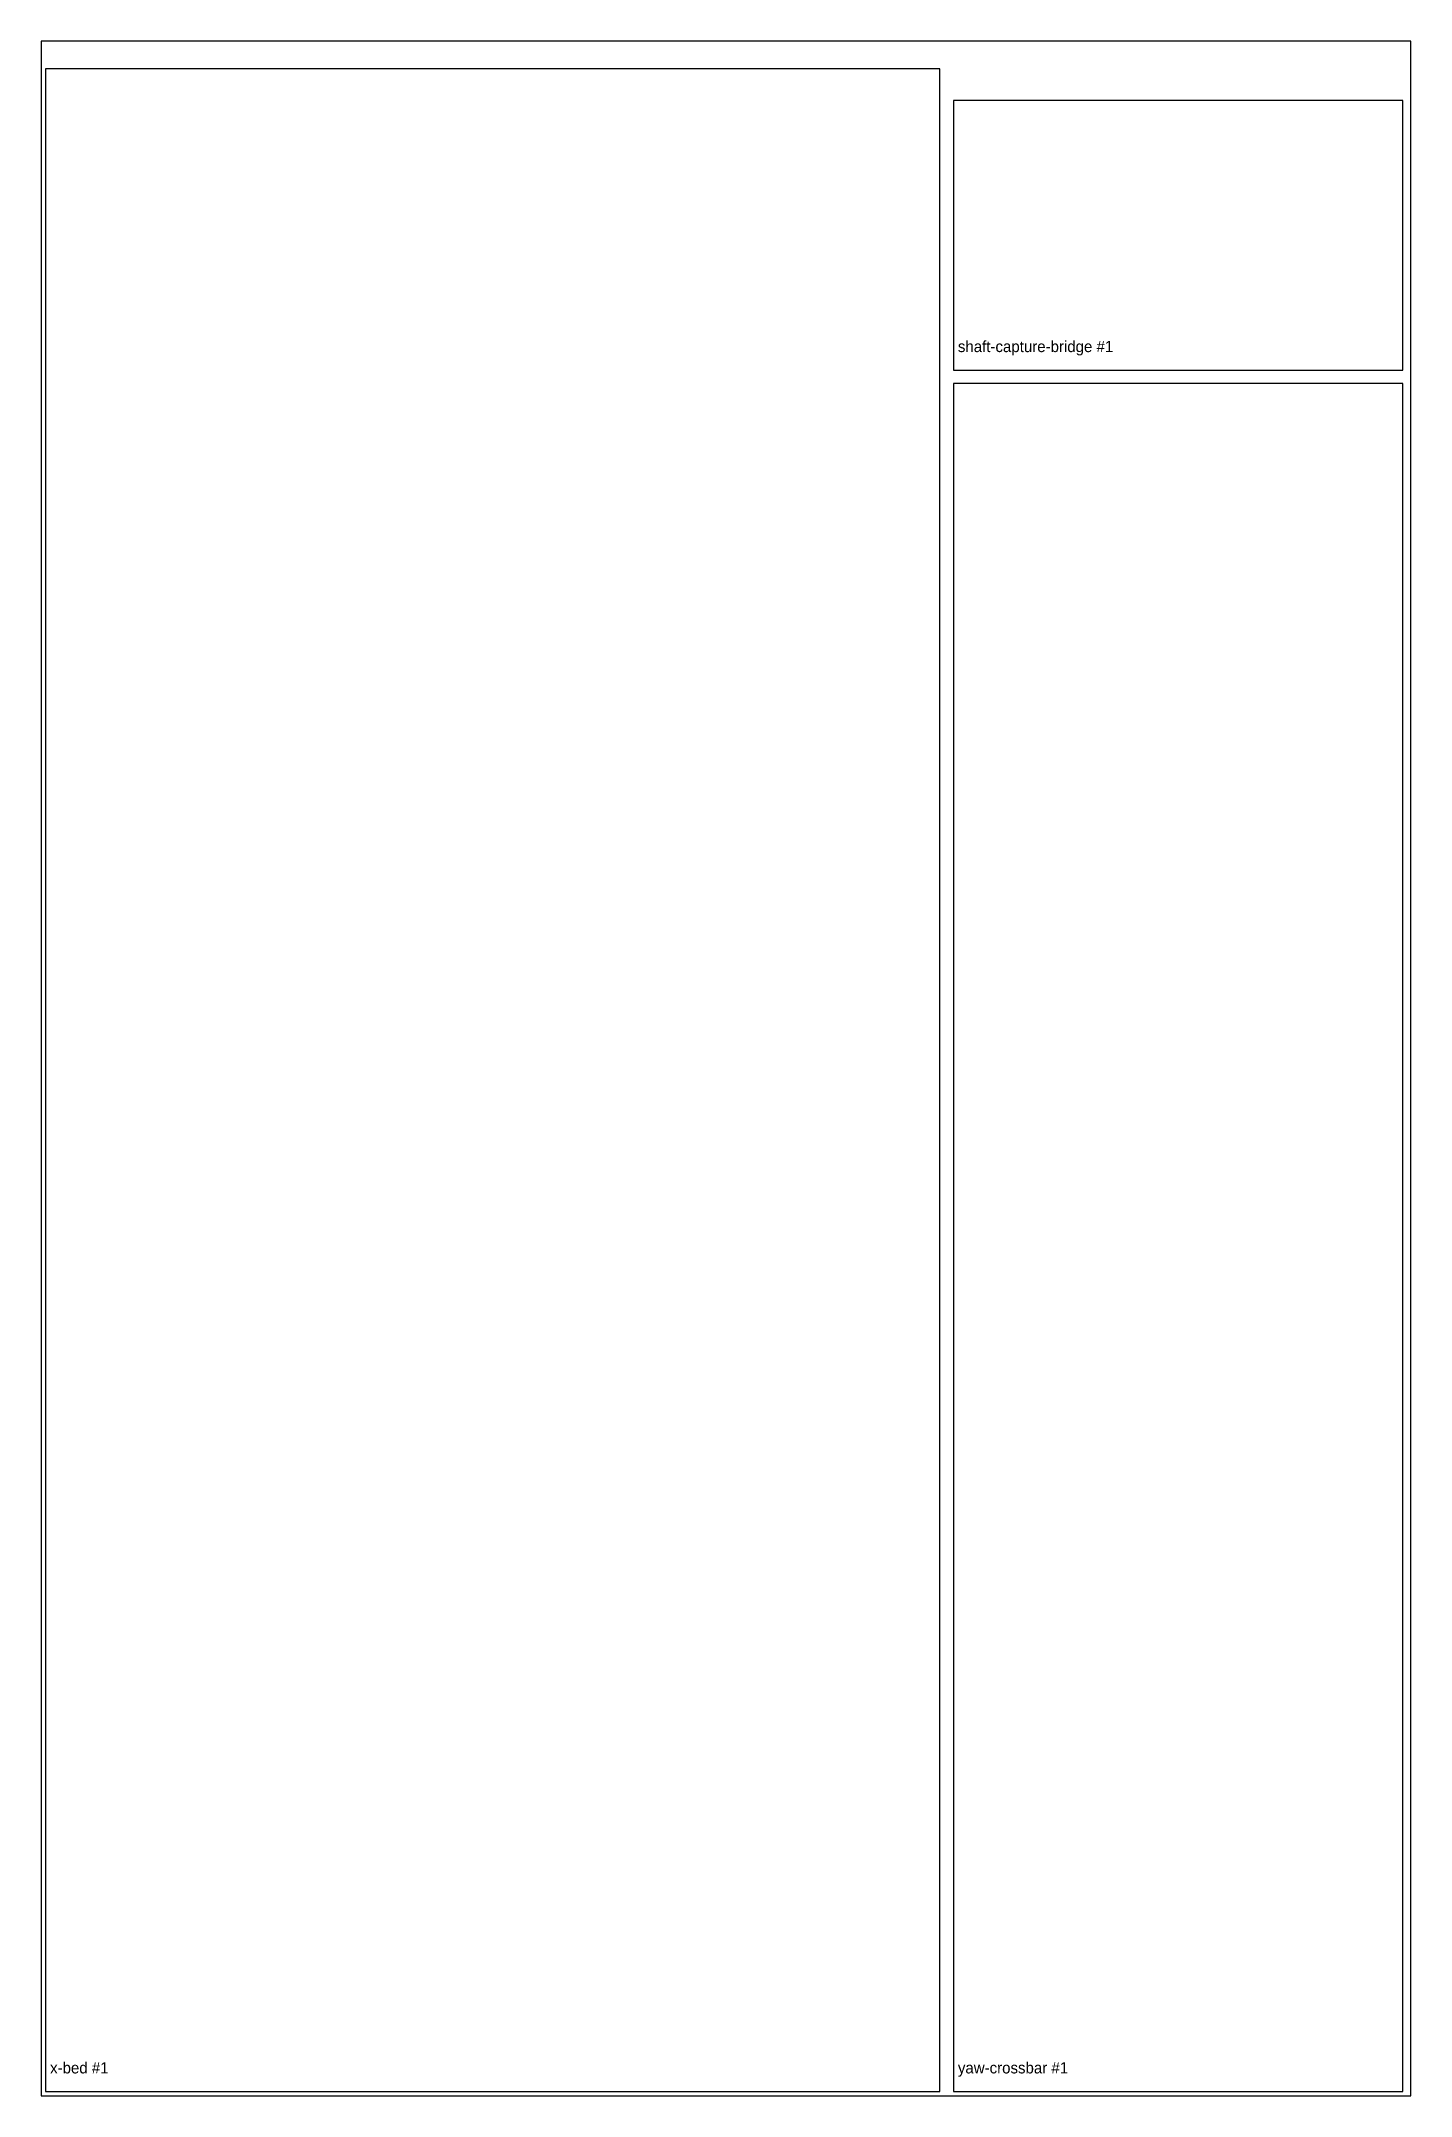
# Model space of a CAD drawing. Header units: millimetres. Extents: x 0 to 305, y 0 to 457.
import ezdxf

# ---------------------------------------------------------------- set-up
doc = ezdxf.new("R2010")
doc.units = ezdxf.units.MM

msp = doc.modelspace()

# ---------------------------------------------------------------- linework, layer by layer
for points in [[(0, 0), (304.8, 0), (304.8, 457.2), (0, 457.2)], [(1, 1), (200, 1), (200, 451), (1, 451)], [(203, 384), (303, 384), (303, 444), (203, 444)], [(203, 1), (303, 1), (303, 381), (203, 381)]]:
    msp.add_lwpolyline(points, close=True)

# ---------------------------------------------------------------- texts
for s, p in [('shaft-capture-bridge #1', (204, 388)), ('x-bed #1', (2, 5)), ('yaw-crossbar #1', (204, 5))]:
    msp.add_text(s, height=2.5).set_placement(p)

doc.saveas('drawing.dxf')
